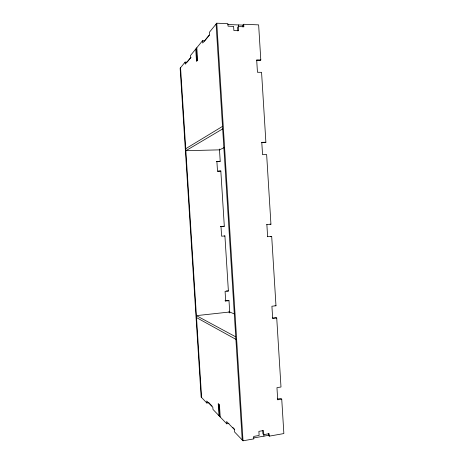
<?xml version="1.0" encoding="UTF-8"?>
<svg xmlns="http://www.w3.org/2000/svg" width="464" height="464" viewBox="0 0 464 464"><rect width="100%" height="100%" fill="white"/><g stroke="black" fill="none" stroke-linecap="round" stroke-linejoin="round"><path stroke-width="0.7" d="M187.12 62.147L185.113 62.112L180.136 68.231L201.138 397.045L206.84 403.007L208.806 402.7M204.775 40.768L202.542 40.699L202.687 43.024L209.508 34.754L209.351 32.329L216.781 23.2L227.882 23.647L228.044 26.164L233.612 26.378L233.873 30.566L238.618 30.734L238.357 26.564L243.867 26.773L243.71 24.279L258.639 24.87L260.803 59.96L259.95 60.651L256.528 60.575M202.542 40.699L190.478 55.523L190.617 57.664L185.246 64.171L185.113 62.112M187.473 61.712L191.093 57.333M204.415 41.197L209.409 35.148M238.357 26.564L237.585 27.393L237.8 30.862M243.71 24.279L242.916 25.114L243.032 26.982M185.739 148.718L222.517 126.388M222.679 128.899L185.867 150.707L219.501 149.86L224.025 147.674M220.214 161.257L216.346 161.588L220.214 161.257L219.443 149.019M260.803 59.96L256.685 59.868L257.45 72.262L261.568 72.326L265.884 142.257L261.603 142.692M224.309 226.241L220.441 226.478L224.309 226.241L220.829 171.019L217.622 171.315M253.564 437.97L268.876 435.261M228.949 423.452L226.763 423.818L226.623 421.544L234.395 429.571L234.546 431.943L243.02 440.8L253.854 438.88L253.698 436.415L259.132 435.464L258.877 431.363L263.511 430.557L263.941 436.137M268.296 433.521L268.412 435.348L269.3 436.143L283.864 433.562L281.741 399.168L280.813 398.518L277.46 399.052M281.741 399.168L277.704 399.811L276.95 387.631L280.993 387.017L276.73 317.991L275.819 317.66L272.449 318.043M276.73 317.991L272.675 318.455L271.916 306.223L275.981 305.782L271.701 236.454L270.808 236.449M228.996 300.695L225.127 300.829L228.996 300.695L229.767 312.962M226.496 290.951L228.387 291.003L224.918 235.967L224.356 235.961M228.387 291.003L225.081 291.328L225.695 301.037M267.421 236.692L271.701 236.454M224.918 235.967L221.606 236.199L220.992 226.455M266.661 224.454L270.941 224.199L266.643 154.57L262.549 154.686L261.783 142.344L265.884 142.257M270.054 224.234L270.941 224.199M220.829 171.019L217.5 171.141L216.885 161.362M227.702 24.517L243.397 25.137M275.071 305.498L275.981 305.782M234.337 313.954L229.709 311.999L196.4 315.642L235.747 336.852M196.527 317.608L235.903 339.335M208.545 402.439L212.054 406.058M232.708 427.332L234.685 429.374M226.763 423.818L212.976 409.416L212.843 407.311L206.712 400.977L206.84 403.007M180.566 67.698L201.631 397.567M269.3 436.143L269.143 433.701L263.767 434.646L262.902 433.852L262.688 430.459M238.339 24.934L238.426 26.378M216.781 23.2L243.02 440.8M216.085 24.053L242.225 439.971M229.1 311.28L229.193 312.719M196.811 47.74L197.6 60.163L196.51 61.405L195.727 49.068M220.22 416.985L219.449 404.794L218.213 403.581L218.985 415.692M196.266 48.407L197.055 60.79M218.828 404.185L219.6 416.336M266.864 224.46L267.618 236.75"/></g></svg>
